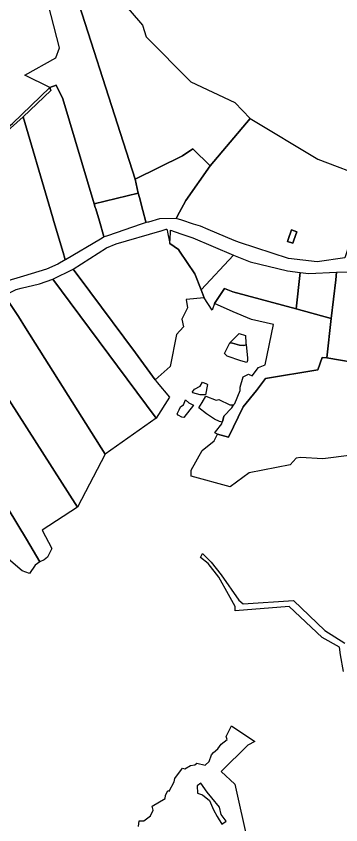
# Model space of a CAD drawing. Extents: x 544494 to 549037, y 1840490 to 1845220.
# Drawn here: x 548051 to 548316, y 1841752 to 1842412 of the extents above; entities that cross this region are included whole.
import ezdxf

# ---------------------------------------------------------------- set-up
doc = ezdxf.new("R2010")
doc.units = 0
doc.layers.add('Level 30', color=7, linetype='Continuous')

msp = doc.modelspace()

# ---------------------------------------------------------------- linework, layer by layer
at = {"layer": 'Level 30'}
for points in [[(548148.07, 1842278.71), (548150.71, 1842267.44), (548114.71, 1842258.67), (548089.01, 1842344.49), (548083.72, 1842355.44), (548078.43, 1842353.71), (548058.02, 1842363.76), (548083.48, 1842377.91), (548086.39, 1842385.91), (548065.58, 1842466.58), (548088.12, 1842466.35)], [(548242.11, 1842328.38), (548209.38, 1842289.72), (548195.07, 1842303.46), (548186.65, 1842297.91), (548148.07, 1842278.71), (548088.12, 1842466.35), (548117.56, 1842460.78), (548124.1, 1842451.13), (548127.89, 1842440.37), (548135.73, 1842426.18), (548154.24, 1842404.6), (548157.24, 1842394.93), (548193.47, 1842358.35), (548229.57, 1842341.43)], [(548078.43, 1842353.71), (548079.3, 1842351.05), (548056.73, 1842329.65), (548000, 1842278.97), (548000, 1842282.96), (548020.1, 1842301.01), (548048.11, 1842324.2)], [(548119.769, 1842229.8719), (548091.22, 1842213.03), (548091.11, 1842212.97), (548091.1, 1842212.99), (548090.8102, 1842213.9753), (548089.35, 1842218.94), (548081.8708, 1842244.3238), (548080.9719, 1842247.3747), (548077.7197, 1842258.4123), (548056.73, 1842329.65), (548079.3, 1842351.05), (548078.43, 1842353.71), (548083.72, 1842355.44), (548089.01, 1842344.49), (548114.71, 1842258.67), (548115.5958, 1842255.7116), (548115.9144, 1842254.6476), (548118.9421, 1842244.5362), (548122.66, 1842232.12), (548122.8, 1842231.66)], [(548056.73, 1842329.65), (548077.7197, 1842258.4123), (548080.9719, 1842247.3747), (548081.8708, 1842244.3238), (548089.35, 1842218.94), (548090.8102, 1842213.9753), (548091.1, 1842212.99), (548091.11, 1842212.97), (548084.91, 1842209.56), (548075.71, 1842205.39), (548056.8872, 1842199.6058), (548054.2, 1842198.78), (548044.27, 1842195.73), (548040.21, 1842193.33), (548025.09, 1842184.39), (548024.17, 1842187.05), (548022.14, 1842192.92), (548020.28, 1842198.28), (548016.2566, 1842210.7987), (548002.8863, 1842252.3999), (547998.9126, 1842264.764), (547995.61, 1842275.04), (548000, 1842278.96), (548000, 1842278.97)], [(548320.17, 1842217.13), (548319.39, 1842214.54), (548296.64, 1842211.26), (548273.24, 1842214.19), (548233.19, 1842227.08), (548229.02, 1842228.83), (548207.73, 1842237.74), (548201.53, 1842240.34), (548195.799, 1842242.194), (548186.2952, 1842245.2685), (548181.53, 1842246.81), (548184.3573, 1842252.0124), (548187.505, 1842257.8046), (548189.41, 1842261.31), (548209.38, 1842289.72), (548242.11, 1842328.38), (548297.13, 1842295.21), (548338.83, 1842279.38), (548321.97, 1842223.14)], [(548184.3573, 1842252.0124), (548181.53, 1842246.81), (548167.94, 1842246.43), (548158.9, 1842243.85), (548158.54, 1842243.75), (548158.4424, 1842243.7226), (548157.08, 1842243.34), (548157.0561, 1842243.4326), (548156.92, 1842243.96), (548156.88, 1842244.1), (548154.4539, 1842253.2774), (548151.6866, 1842263.7457), (548150.71, 1842267.44), (548148.07, 1842278.71), (548186.65, 1842297.91), (548195.07, 1842303.46), (548209.38, 1842289.72), (548189.41, 1842261.31), (548187.505, 1842257.8046)], [(548153.0219, 1842241.9573), (548125.5265, 1842232.589), (548122.8, 1842231.66), (548122.66, 1842232.12), (548118.9421, 1842244.5362), (548115.9144, 1842254.6476), (548115.5958, 1842255.7116), (548114.71, 1842258.67), (548150.71, 1842267.44), (548151.6866, 1842263.7457), (548154.4539, 1842253.2774), (548156.88, 1842244.1), (548156.92, 1842243.96), (548157.0561, 1842243.4326), (548157.08, 1842243.34)], [(548202.02, 1842188.39), (548204.5, 1842182.03), (548189.88, 1842180.59), (548190.8, 1842173.81), (548186.35, 1842164.48), (548187.62, 1842158.31), (548181.78, 1842152.18), (548176.6, 1842125.84), (548164.58, 1842115.05), (548148.33, 1842137.08), (548111.0742, 1842187.2292), (548097.59, 1842205.38), (548124.71, 1842222.82), (548132.57, 1842226.12), (548168.35, 1842236.42), (548168.68, 1842236.51), (548173.55, 1842237.91), (548174.1, 1842238.02), (548174.55, 1842235.77), (548174.58, 1842235.64), (548176.44, 1842226.42), (548183.48, 1842221.38), (548184.4432, 1842219.9558), (548196.85, 1842201.61)], [(548195.1544, 1842230.8128), (548228.39, 1842216.9), (548202.02, 1842188.39), (548196.85, 1842201.61), (548184.4432, 1842219.9558), (548183.48, 1842221.38), (548176.44, 1842226.42), (548176.91, 1842235.34), (548176.92, 1842235.47), (548177, 1842237.07), (548185.52, 1842234.27), (548191.96, 1842232.15)], [(548275.65, 1842237.52), (548280.1, 1842235.93), (548277.61, 1842228.92), (548276.81, 1842226.68), (548272.41, 1842227.88), (548272.96, 1842229.52)], [(548280.1, 1842235.93), (548275.65, 1842237.52), (548272.96, 1842229.52), (548272.41, 1842227.88), (548276.81, 1842226.68), (548277.61, 1842228.92)], [(548282.81, 1842202.66), (548279.45, 1842172.88), (548227.78, 1842186.92), (548221.14, 1842189.67), (548212.81, 1842177.4), (548211.03, 1842172.04), (548204.5, 1842182.03), (548202.02, 1842188.39), (548228.39, 1842216.9), (548241.89, 1842211.24), (548272.52, 1842203.98)], [(548176.21, 1842100.89), (548165.17, 1842083.88), (548095.0839, 1842178.18), (548080.97, 1842197.17), (548097.59, 1842205.38), (548111.0742, 1842187.2292), (548148.33, 1842137.08), (548164.58, 1842115.05), (548166.1, 1842112.85)], [(548311.83, 1842196.67), (548308.21, 1842165.07), (548279.45, 1842172.88), (548282.81, 1842202.66), (548289.87, 1842201.76), (548312.59, 1842202.86)], [(548369.34, 1842200.07), (548355.02, 1842126.29), (548345.37, 1842127.75), (548336.4, 1842127.65), (548304.53, 1842132.98), (548308.21, 1842165.07), (548311.83, 1842196.67), (548312.59, 1842202.86), (548338.44, 1842203.44), (548344.95, 1842203.74), (548360.86, 1842202.93)], [(548080.97, 1842197.17), (548095.0839, 1842178.18), (548165.17, 1842083.88), (548123.62, 1842054.52), (548058.5496, 1842157.5045), (548052.79, 1842166.62), (548041.55, 1842183.88), (548050.95, 1842188.68), (548055.01, 1842189.95), (548070.17, 1842193.4)], [(548308.21, 1842165.07), (548304.53, 1842132.98), (548300.66, 1842133.34), (548297.16, 1842123.13), (548254.42, 1842116.08), (548247.03, 1842106.33), (548236.27, 1842092.95), (548224.28, 1842068.42), (548215.38, 1842070.79), (548213.28, 1842071.89), (548213.65, 1842072.62), (548218.79, 1842079.1), (548219.24, 1842080.44), (548219.7, 1842081.78), (548220.62, 1842085.52), (548227.03, 1842092.23), (548227.5, 1842093.55), (548228.5, 1842094.7), (548229.5, 1842095.86), (548233.86, 1842106.39), (548233.87, 1842108.55), (548233.92, 1842109.2), (548236.18, 1842117.44), (548240.68, 1842119.72), (548243.6, 1842118.38), (548248.85, 1842125.08), (548254.12, 1842127.24), (548261.13, 1842160.18), (548243.08, 1842164.42), (548228.21, 1842170.58), (548212.81, 1842177.4), (548221.14, 1842189.67), (548227.78, 1842186.92), (548279.45, 1842172.88)], [(548041.55, 1842183.88), (548052.79, 1842166.62), (548058.5496, 1842157.5045), (548123.62, 1842054.52), (548100.99, 1842011.15), (548018.1689, 1842140.6082), (548002.98, 1842164.35), (548018.12, 1842170.65)], [(548002.98, 1842164.35), (548018.1689, 1842140.6082), (548100.99, 1842011.15), (548072.13, 1841992.3), (548080.24, 1841977.38), (548076.48, 1841970.47), (548073.95, 1841968.22), (548070.4, 1841966.51), (548059.44, 1841985.17), (547973.9505, 1842125.9886), (547957.54, 1842153.02), (547973.64, 1842156.34), (547989.73, 1842160.25), (548000, 1842163.43)], [(548066.44, 1841963.75), (548061.9, 1841957.06), (548056.05, 1841959.19), (548040.85, 1841971.99), (548000, 1842038), (547949.5828, 1842119.5691), (547937.14, 1842139.7), (547934.68, 1842144.5), (547940.64, 1842147.74), (547957.54, 1842153.02), (547973.9505, 1842125.9886), (548059.44, 1841985.17), (548070.4, 1841966.51)], [(548225.37, 1842145.21), (548232.99, 1842152.9), (548238.3, 1842151.27), (548238.54, 1842145), (548238.77, 1842143.69), (548236.94, 1842143.18), (548233.41, 1842143.29), (548227.71, 1842145.05)], [(548238.77, 1842143.69), (548239.7, 1842132.92), (548239.92, 1842130.82), (548239.19, 1842129.26), (548234.34, 1842130.51), (548223.09, 1842134.38), (548220.96, 1842136.69), (548225.37, 1842145.21), (548227.71, 1842145.05), (548233.41, 1842143.29), (548236.94, 1842143.18)], [(548206.88, 1842111.54), (548207.29, 1842111.26), (548205.57, 1842102.91), (548201.14, 1842102.96), (548195.27, 1842104.5), (548194.82, 1842105.39), (548196.6, 1842107.45), (548201.26, 1842109.86), (548203.01, 1842113.07), (548206.48, 1842111.81)], [(548195.69, 1842094.52), (548187.94, 1842084.37), (548186.28, 1842084.68), (548183.35, 1842086.32), (548182.48, 1842087.22), (548184.14, 1842090.58), (548185.06, 1842093.09), (548186.14, 1842093.76), (548187.63, 1842094.68), (548189.26, 1842098.65), (548191.97, 1842096.19)], [(548219.7, 1842081.78), (548219.24, 1842080.44), (548217.02, 1842081), (548212.94, 1842082.99), (548206.41, 1842087.27), (548200.17, 1842092.34), (548202.86, 1842096.62), (548205.69, 1842101.73), (548214.19, 1842098.47), (548216.41, 1842099.14), (548225.35, 1842094.56), (548228.5, 1842094.7), (548227.5, 1842093.55), (548227.03, 1842092.23), (548220.62, 1842085.52)], [(548222.33, 1841755), (548218.46, 1841760.49), (548216.84, 1841766.41), (548210.83, 1841774.11), (548206.81, 1841778.65), (548201.79, 1841785.92), (548198.68, 1841783.82), (548198.96, 1841777.77), (548202.99, 1841776.35), (548208.74, 1841771.69), (548212.08, 1841764.19), (548215.09, 1841758.67), (548218.87, 1841752.57)]]:
    msp.add_lwpolyline(points, close=True, dxfattribs=at)
for points in [[(548324.91, 1842053.66), (548301.2, 1842050.54), (548283.18, 1842051.67), (548279.49, 1842051.15), (548274.62, 1842045.58), (548241.14, 1842039.31), (548225.54, 1842027.84), (548193.77, 1842036.39), (548193.75, 1842041.41), (548202.92, 1842057.4), (548212.75, 1842065.28), (548215.38, 1842070.79), (548224.28, 1842068.42), (548236.27, 1842092.95), (548247.03, 1842106.33), (548254.42, 1842116.08), (548297.16, 1842123.13), (548300.66, 1842133.34), (548304.53, 1842132.98), (548336.4, 1842127.65)], [(548318.3, 1841877.13), (548315.77, 1841890.6), (548315.01, 1841897.06), (548300.7, 1841904.85), (548273.69, 1841930.04), (548229.64, 1841926.46), (548229.72, 1841930.11), (548224.34, 1841939.91), (548216.37, 1841954.11), (548207.7, 1841965.28), (548201.36, 1841970.21), (548203.13, 1841973.27), (548210.25, 1841966.28), (548218.39, 1841955.99), (548232.87, 1841935.34), (548236.33, 1841932.31), (548277.26, 1841934.92), (548302.88, 1841910.51), (548319.35, 1841900.26)], [(548150.94, 1841750.63), (548151.27, 1841755.3), (548155.26, 1841755.28), (548160.53, 1841759.39), (548162.89, 1841763.89), (548161.94, 1841767.06), (548172.54, 1841773.53), (548172.91, 1841775.86), (548174.73, 1841779.91), (548175.93, 1841779.53), (548180.05, 1841786.95), (548180.43, 1841789.69), (548185.82, 1841797.12), (548186.79, 1841798.31), (548188.63, 1841797.66), (548193.24, 1841800.33), (548196.8, 1841801.02), (548198.55, 1841802.39), (548205.21, 1841800.75), (548208.67, 1841803.74), (548210.5, 1841809.14), (548212.13, 1841810.94), (548215.6, 1841814.02), (548218.2, 1841817.82), (548223.36, 1841821.59), (548222.29, 1841823.94), (548226.63, 1841832.67), (548245.83, 1841819.93), (548240, 1841817.08), (548218.39, 1841795.58), (548229.36, 1841785.25), (548240, 1841737.53)]]:
    msp.add_lwpolyline(points, dxfattribs=at)

doc.saveas('drawing.dxf')
